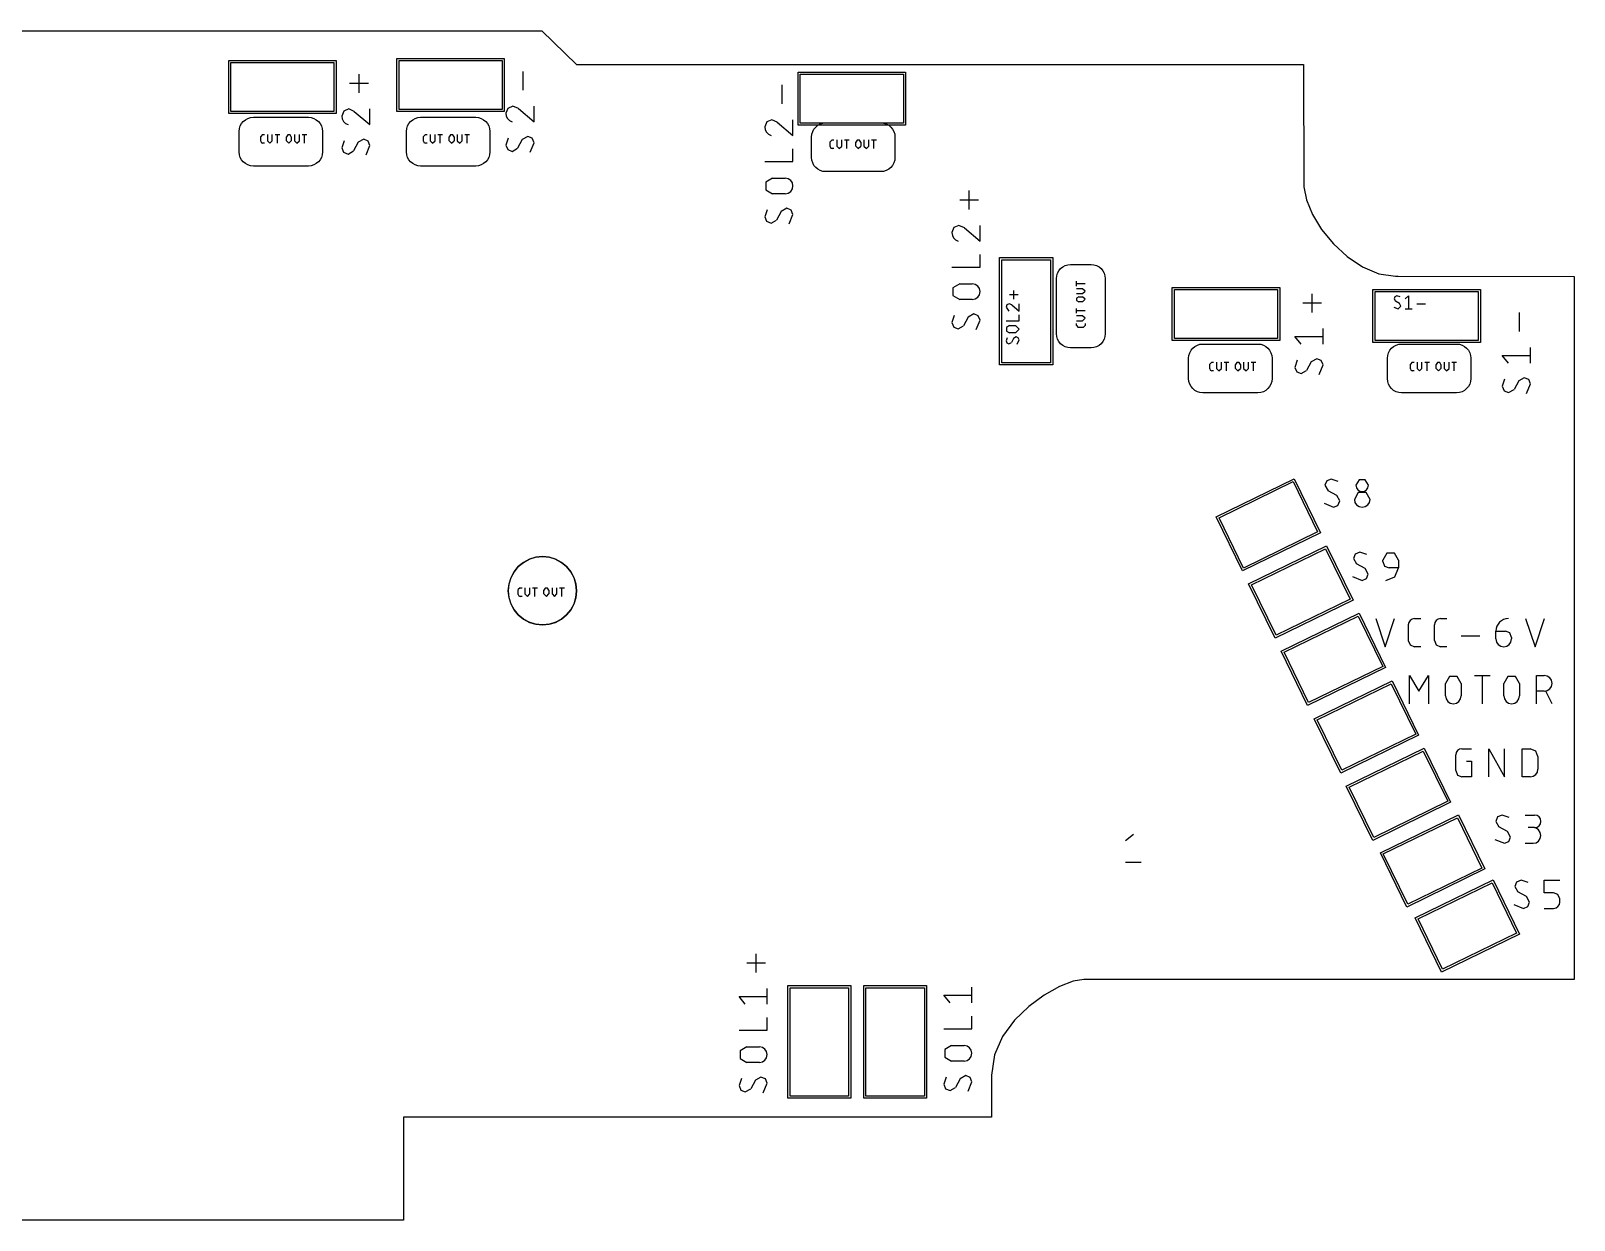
# Model space of a CAD drawing. Extents: x -93.5 to 2.3, y 71.4 to 99.3.
# Drawn here: x -33.79 to 2.35, y 71.44 to 99.3 of the extents above; entities that cross this region are included whole.
import ezdxf

# ---------------------------------------------------------------- set-up
doc = ezdxf.new("R2010")
doc.units = 0
doc.layers.add('CAPA_1', color=7, linetype='CONTINUOUS')

msp = doc.modelspace()

# ---------------------------------------------------------------- linework, layer by layer
at = {"layer": 'CAPA_1', "color": 30}
for points in [[(-62.257, 99.3002), (-21.8273, 99.3002)], [(-21.8273, 99.3002), (-21.0165, 98.5111)], [(-21.0165, 98.5111), (-3.9869, 98.5111)], [(-3.9869, 98.5111), (-3.9809, 95.6464)], [(-28.768, 97.2189), (-28.7115, 97.2496)], [(-28.7115, 97.2496), (-28.6493, 97.269)], [(-28.6493, 97.269), (-28.5825, 97.2758)], [(-28.5825, 97.2758), (-27.2931, 97.2758)], [(-27.2931, 97.2758), (-27.2263, 97.269)], [(-27.2263, 97.269), (-27.1641, 97.2496)], [(-27.1641, 97.2496), (-27.1076, 97.2189)], [(-24.8493, 97.2189), (-24.7929, 97.2496)], [(-24.7929, 97.2496), (-24.7306, 97.269)], [(-24.7306, 97.269), (-24.6639, 97.2758)], [(-24.6639, 97.2758), (-23.3744, 97.2758)], [(-23.3744, 97.2758), (-23.3076, 97.269)], [(-23.3076, 97.269), (-23.2454, 97.2496)], [(-23.2454, 97.2496), (-23.1889, 97.2189)], [(-28.9148, 96.9435), (-28.908, 97.0103)], [(-28.9148, 96.4649), (-28.9148, 96.9435)], [(-28.908, 97.0103), (-28.8886, 97.0725)], [(-28.8886, 97.0725), (-28.8579, 97.129)], [(-28.8579, 97.129), (-28.8172, 97.1782)], [(-28.8172, 97.1782), (-28.768, 97.2189)], [(-28.3643, 96.8721), (-28.4095, 96.8269)], [(-28.3643, 96.8721), (-28.3192, 96.8721)], [(-28.2507, 96.8721), (-28.2507, 96.7253)], [(-28.1379, 96.7253), (-28.1379, 96.8721)], [(-28.074, 96.8721), (-27.9611, 96.8721)], [(-28.0175, 96.6689), (-28.0175, 96.8721)], [(-27.6929, 96.8157), (-27.7211, 96.8645), (-27.7775, 96.8645), (-27.8057, 96.8157)], [(-27.6168, 96.8721), (-27.6168, 96.7253)], [(-27.5039, 96.7253), (-27.5039, 96.8721)], [(-27.44, 96.8721), (-27.3271, 96.8721)], [(-27.3835, 96.6689), (-27.3835, 96.8721)], [(-27.1076, 97.2189), (-27.0584, 97.1782)], [(-27.0584, 97.1782), (-27.0177, 97.129)], [(-27.0177, 97.129), (-26.987, 97.0725)], [(-26.987, 97.0725), (-26.9676, 97.0103)], [(-26.9676, 97.0103), (-26.9608, 96.9435)], [(-26.9608, 96.9435), (-26.9608, 96.4649)], [(-24.9961, 96.9435), (-24.9893, 97.0103)], [(-24.9961, 96.4649), (-24.9961, 96.9435)], [(-24.9893, 97.0103), (-24.9699, 97.0725)], [(-24.9699, 97.0725), (-24.9392, 97.129)], [(-24.9392, 97.129), (-24.8985, 97.1782)], [(-24.8985, 97.1782), (-24.8493, 97.2189)], [(-24.5543, 96.8721), (-24.5995, 96.8269)], [(-24.5543, 96.8721), (-24.5092, 96.8721)], [(-24.4407, 96.8721), (-24.4407, 96.7253)], [(-24.3279, 96.7253), (-24.3279, 96.8721)], [(-24.264, 96.8721), (-24.1511, 96.8721)], [(-24.2075, 96.6689), (-24.2075, 96.8721)], [(-23.8829, 96.8157), (-23.9111, 96.8645), (-23.9675, 96.8645), (-23.9957, 96.8157)], [(-23.8068, 96.8721), (-23.8068, 96.7253)], [(-23.6939, 96.7253), (-23.6939, 96.8721)], [(-23.63, 96.8721), (-23.5171, 96.8721)], [(-23.5735, 96.6689), (-23.5735, 96.8721)], [(-23.1889, 97.2189), (-23.1397, 97.1782)], [(-23.1397, 97.1782), (-23.099, 97.129)], [(-23.099, 97.129), (-23.0683, 97.0725)], [(-23.0683, 97.0725), (-23.0489, 97.0103)], [(-23.0489, 97.0103), (-23.0421, 96.9435)], [(-23.0421, 96.9435), (-23.0421, 96.4649)], [(-15.5097, 96.8126), (-15.5029, 96.8794)], [(-15.5029, 96.8794), (-15.4835, 96.9416)], [(-15.4835, 96.9416), (-15.4528, 96.9981)], [(-15.4528, 96.9981), (-15.4121, 97.0473)], [(-15.4121, 97.0473), (-15.3629, 97.088)], [(-15.3629, 97.088), (-15.3065, 97.1187)], [(-15.3065, 97.1187), (-15.2442, 97.1381)], [(-15.2442, 97.1381), (-15.1775, 97.1449)], [(-15.1775, 97.1449), (-13.888, 97.1449)], [(-13.888, 97.1449), (-13.8212, 97.1381)], [(-13.8212, 97.1381), (-13.759, 97.1187)], [(-13.759, 97.1187), (-13.7025, 97.088)], [(-13.7025, 97.088), (-13.6533, 97.0473)], [(-13.6533, 97.0473), (-13.6126, 96.9981)], [(-13.6126, 96.9981), (-13.5819, 96.9416)], [(-13.5819, 96.9416), (-13.5625, 96.8794)], [(-13.5625, 96.8794), (-13.5557, 96.8126)], [(-28.4095, 96.7141), (-28.4095, 96.8269)], [(-28.4095, 96.7141), (-28.3963, 96.6821), (-28.3643, 96.6689)], [(-28.3192, 96.6689), (-28.3643, 96.6689)], [(-28.2507, 96.7253), (-28.1943, 96.6689), (-28.1379, 96.7253)], [(-27.8057, 96.7253), (-27.8057, 96.8157)], [(-27.8057, 96.7253), (-27.7493, 96.6689), (-27.6929, 96.7253)], [(-27.6929, 96.8157), (-27.6929, 96.7253)], [(-27.6167, 96.7253), (-27.5603, 96.6689), (-27.5039, 96.7253)], [(-24.5995, 96.7141), (-24.5995, 96.8269)], [(-24.5995, 96.7141), (-24.5863, 96.6821), (-24.5543, 96.6689)], [(-24.5092, 96.6689), (-24.5543, 96.6689)], [(-24.4407, 96.7253), (-24.3843, 96.6689), (-24.3279, 96.7253)], [(-23.9957, 96.7253), (-23.9957, 96.8157)], [(-23.9957, 96.7253), (-23.9393, 96.6689), (-23.8829, 96.7253)], [(-23.8829, 96.8157), (-23.8829, 96.7253)], [(-23.8067, 96.7253), (-23.7503, 96.6689), (-23.6939, 96.7253)], [(-15.5097, 96.334), (-15.5097, 96.8126)], [(-15.0293, 96.7451), (-15.0745, 96.6999)], [(-15.0745, 96.5871), (-15.0745, 96.6999)], [(-15.0745, 96.5871), (-15.0613, 96.5551), (-15.0293, 96.5419)], [(-15.0293, 96.7451), (-14.9842, 96.7451)], [(-14.9842, 96.5419), (-15.0293, 96.5419)], [(-14.9157, 96.7451), (-14.9157, 96.5983)], [(-14.9157, 96.5983), (-14.8593, 96.5419), (-14.8029, 96.5983)], [(-14.8029, 96.5983), (-14.8029, 96.7451)], [(-14.739, 96.7451), (-14.6261, 96.7451)], [(-14.6825, 96.5419), (-14.6825, 96.7451)], [(-14.3579, 96.6887), (-14.3861, 96.7375), (-14.4425, 96.7375), (-14.4707, 96.6887)], [(-14.4707, 96.5983), (-14.4707, 96.6887)], [(-14.4707, 96.5983), (-14.4143, 96.5419), (-14.3579, 96.5983)], [(-14.3579, 96.6887), (-14.3579, 96.5983)], [(-14.2818, 96.7451), (-14.2818, 96.5983)], [(-14.2817, 96.5983), (-14.2253, 96.5419), (-14.1689, 96.5983)], [(-14.1689, 96.5983), (-14.1689, 96.7451)], [(-14.105, 96.7451), (-13.9921, 96.7451)], [(-14.0485, 96.5419), (-14.0485, 96.7451)], [(-13.5557, 96.8126), (-13.5557, 96.334)], [(-28.908, 96.3981), (-28.9148, 96.4649)], [(-28.8886, 96.3358), (-28.908, 96.3981)], [(-28.8579, 96.2794), (-28.8886, 96.3358)], [(-28.8172, 96.2301), (-28.8579, 96.2794)], [(-28.768, 96.1894), (-28.8172, 96.2301)], [(-28.7115, 96.1587), (-28.768, 96.1894)], [(-28.6493, 96.1393), (-28.7115, 96.1587)], [(-28.5825, 96.1325), (-28.6493, 96.1393)], [(-27.2263, 96.1393), (-27.2931, 96.1325)], [(-27.1641, 96.1587), (-27.2263, 96.1393)], [(-27.1076, 96.1894), (-27.1641, 96.1587)], [(-27.0584, 96.2301), (-27.1076, 96.1894)], [(-27.0177, 96.2794), (-27.0584, 96.2301)], [(-26.987, 96.3358), (-27.0177, 96.2794)], [(-26.9676, 96.3981), (-26.987, 96.3358)], [(-26.9608, 96.4649), (-26.9676, 96.3981)], [(-24.9893, 96.3981), (-24.9961, 96.4649)], [(-24.9699, 96.3358), (-24.9893, 96.3981)], [(-24.9392, 96.2794), (-24.9699, 96.3358)], [(-24.8985, 96.2301), (-24.9392, 96.2794)], [(-24.8493, 96.1894), (-24.8985, 96.2301)], [(-24.7929, 96.1587), (-24.8493, 96.1894)], [(-24.7306, 96.1393), (-24.7929, 96.1587)], [(-24.6639, 96.1325), (-24.7306, 96.1393)], [(-23.3076, 96.1393), (-23.3744, 96.1325)], [(-23.2454, 96.1587), (-23.3076, 96.1393)], [(-23.1889, 96.1894), (-23.2454, 96.1587)], [(-23.1397, 96.2301), (-23.1889, 96.1894)], [(-23.099, 96.2794), (-23.1397, 96.2301)], [(-23.0683, 96.3358), (-23.099, 96.2794)], [(-23.0489, 96.3981), (-23.0683, 96.3358)], [(-23.0421, 96.4649), (-23.0489, 96.3981)], [(-15.5029, 96.2672), (-15.5097, 96.334)], [(-15.4835, 96.205), (-15.5029, 96.2672)], [(-15.4528, 96.1485), (-15.4835, 96.205)], [(-15.4121, 96.0993), (-15.4528, 96.1485)], [(-13.6126, 96.1485), (-13.6533, 96.0993)], [(-13.5819, 96.205), (-13.6126, 96.1485)], [(-13.5625, 96.2672), (-13.5819, 96.205)], [(-13.5557, 96.334), (-13.5625, 96.2672)], [(-27.2931, 96.1325), (-28.5825, 96.1325)], [(-23.3744, 96.1325), (-24.6639, 96.1325)], [(-15.3629, 96.0586), (-15.4121, 96.0993)], [(-15.3065, 96.0279), (-15.3629, 96.0586)], [(-15.2442, 96.0085), (-15.3065, 96.0279)], [(-15.1775, 96.0017), (-15.2442, 96.0085)], [(-13.888, 96.0017), (-15.1775, 96.0017)], [(-13.8212, 96.0085), (-13.888, 96.0017)], [(-13.759, 96.0279), (-13.8212, 96.0085)], [(-13.7025, 96.0586), (-13.759, 96.0279)], [(-13.6533, 96.0993), (-13.7025, 96.0586)], [(-3.9809, 95.6464), (-3.9221, 95.3382)], [(-3.9221, 95.3382), (-3.7788, 94.9982)], [(-3.7788, 94.9982), (-3.5634, 94.649)], [(-3.5634, 94.649), (-3.2883, 94.3129)], [(-3.2883, 94.3129), (-2.9658, 94.0124)], [(-2.9658, 94.0124), (-2.6083, 93.7702)], [(-9.7674, 93.5623), (-9.748, 93.6245)], [(-9.748, 93.6245), (-9.7173, 93.681)], [(-9.7173, 93.681), (-9.6766, 93.7302)], [(-9.6766, 93.7302), (-9.6274, 93.7709)], [(-9.6274, 93.7709), (-9.5709, 93.8016)], [(-9.5709, 93.8016), (-9.5087, 93.821)], [(-9.5087, 93.821), (-9.4419, 93.8278)], [(-9.4419, 93.8278), (-8.9634, 93.8278)], [(-8.9634, 93.8278), (-8.8966, 93.821)], [(-8.8966, 93.821), (-8.8343, 93.8016)], [(-8.8343, 93.8016), (-8.7779, 93.7709)], [(-8.7779, 93.7709), (-8.7286, 93.7302)], [(-8.7286, 93.7302), (-8.6879, 93.681)], [(-8.6879, 93.681), (-8.6572, 93.6245)], [(-8.6572, 93.6245), (-8.6378, 93.5623)], [(-2.6083, 93.7702), (-2.2282, 93.6085)], [(-2.2282, 93.6085), (-1.8379, 93.55)], [(-9.7742, 93.4955), (-9.7674, 93.5623)], [(-9.7742, 92.206), (-9.7742, 93.4955)], [(-9.3087, 93.3204), (-9.3087, 93.4333)], [(-9.1055, 93.3769), (-9.3087, 93.3769)], [(-9.1619, 93.2565), (-9.3087, 93.2565)], [(-9.1619, 93.1437), (-9.1055, 93.2001), (-9.1619, 93.2565)], [(-8.6378, 93.5623), (-8.631, 93.4955)], [(-8.631, 93.4955), (-8.631, 92.206)], [(-1.8379, 93.55), (-1.768, 93.5514)], [(-1.768, 93.5514), (2.3492, 93.5486)], [(2.3492, 93.5486), (2.3492, 77.077)], [(-9.3087, 93.1436), (-9.1619, 93.1436)], [(-9.2523, 93.0675), (-9.3011, 93.0393), (-9.3011, 92.9829), (-9.2523, 92.9547)], [(-9.2523, 93.0675), (-9.1619, 93.0675)], [(-9.1619, 92.9547), (-9.2523, 92.9547)], [(-9.1619, 92.9547), (-9.1055, 93.0111), (-9.1619, 93.0675)], [(-9.3087, 92.6864), (-9.3087, 92.7993)], [(-9.1055, 92.7429), (-9.3087, 92.7429)], [(-9.1619, 92.6225), (-9.3087, 92.6225)], [(-9.1619, 92.5097), (-9.1055, 92.5661), (-9.1619, 92.6225)], [(-9.7674, 92.1393), (-9.7742, 92.206)], [(-9.3087, 92.5097), (-9.1619, 92.5097)], [(-9.3087, 92.3961), (-9.3087, 92.4412)], [(-9.3087, 92.3961), (-9.2635, 92.3509)], [(-9.1507, 92.3509), (-9.2635, 92.3509)], [(-9.1507, 92.3509), (-9.1055, 92.3961)], [(-9.1055, 92.4412), (-9.1055, 92.3961)], [(-8.631, 92.206), (-8.6378, 92.1393)], [(-9.748, 92.077), (-9.7674, 92.1393)], [(-9.7173, 92.0206), (-9.748, 92.077)], [(-9.6766, 91.9714), (-9.7173, 92.0206)], [(-9.6274, 91.9307), (-9.6766, 91.9714)], [(-9.5709, 91.9), (-9.6274, 91.9307)], [(-9.5087, 91.8806), (-9.5709, 91.9)], [(-9.4419, 91.8738), (-9.5087, 91.8806)], [(-8.9634, 91.8738), (-9.4419, 91.8738)], [(-8.8966, 91.8806), (-8.9634, 91.8738)], [(-8.8343, 91.9), (-8.8966, 91.8806)], [(-8.7779, 91.9307), (-8.8343, 91.9)], [(-8.7286, 91.9714), (-8.7779, 91.9307)], [(-8.6879, 92.0206), (-8.7286, 91.9714)], [(-8.6572, 92.077), (-8.6879, 92.0206)], [(-8.6378, 92.1393), (-8.6572, 92.077)], [(-6.6521, 91.7605), (-6.6214, 91.8169)], [(-6.6214, 91.8169), (-6.5807, 91.8662)], [(-6.5807, 91.8662), (-6.5315, 91.9068)], [(-6.5315, 91.9068), (-6.475, 91.9376)], [(-6.475, 91.9376), (-6.4128, 91.957)], [(-6.4128, 91.957), (-6.346, 91.9638)], [(-6.346, 91.9638), (-5.0566, 91.9638)], [(-5.0566, 91.9638), (-4.9898, 91.957)], [(-4.9898, 91.957), (-4.9276, 91.9376)], [(-4.9276, 91.9376), (-4.8711, 91.9068)], [(-4.8711, 91.9068), (-4.8219, 91.8662)], [(-4.8219, 91.8662), (-4.7812, 91.8169)], [(-4.7812, 91.8169), (-4.7505, 91.7605)], [(-1.9979, 91.7605), (-1.9672, 91.8169)], [(-1.9672, 91.8169), (-1.9265, 91.8662)], [(-1.9265, 91.8662), (-1.8773, 91.9068)], [(-1.8773, 91.9068), (-1.8208, 91.9376)], [(-1.8208, 91.9376), (-1.7586, 91.957)], [(-1.7586, 91.957), (-1.6918, 91.9638)], [(-1.6918, 91.9638), (-0.4023, 91.9638)], [(-0.4023, 91.9638), (-0.3356, 91.957)], [(-0.3356, 91.957), (-0.2733, 91.9376)], [(-0.2733, 91.9376), (-0.2169, 91.9068)], [(-0.2169, 91.9068), (-0.1677, 91.8662)], [(-0.1677, 91.8662), (-0.127, 91.8169)], [(-0.127, 91.8169), (-0.0963, 91.7605)], [(-6.6783, 91.6315), (-6.6715, 91.6982)], [(-6.6783, 91.1529), (-6.6783, 91.6315)], [(-6.6715, 91.6982), (-6.6521, 91.7605)], [(-6.1393, 91.5381), (-6.1845, 91.4929)], [(-6.1845, 91.3801), (-6.1845, 91.4929)], [(-6.1393, 91.5381), (-6.0942, 91.5381)], [(-6.0257, 91.5381), (-6.0257, 91.3913)], [(-5.9129, 91.3913), (-5.9129, 91.5381)], [(-5.849, 91.5381), (-5.7361, 91.5381)], [(-5.7925, 91.3349), (-5.7925, 91.5381)], [(-5.4679, 91.4817), (-5.4961, 91.5305), (-5.5525, 91.5305), (-5.5807, 91.4817)], [(-5.5807, 91.3913), (-5.5807, 91.4817)], [(-5.4679, 91.4817), (-5.4679, 91.3913)], [(-5.3918, 91.5381), (-5.3918, 91.3913)], [(-5.2789, 91.3913), (-5.2789, 91.5381)], [(-5.215, 91.5381), (-5.1021, 91.5381)], [(-5.1585, 91.3349), (-5.1585, 91.5381)], [(-4.7505, 91.7605), (-4.7311, 91.6982)], [(-4.7311, 91.6982), (-4.7243, 91.6315)], [(-4.7243, 91.6315), (-4.7243, 91.1529)], [(-2.0241, 91.6315), (-2.0173, 91.6982)], [(-2.0241, 91.1529), (-2.0241, 91.6315)], [(-2.0173, 91.6982), (-1.9979, 91.7605)], [(-1.4403, 91.5381), (-1.4855, 91.4929)], [(-1.4855, 91.3801), (-1.4855, 91.4929)], [(-1.4403, 91.5381), (-1.3952, 91.5381)], [(-1.3267, 91.5381), (-1.3267, 91.3913)], [(-1.2139, 91.3913), (-1.2139, 91.5381)], [(-1.15, 91.5381), (-1.0371, 91.5381)], [(-1.0935, 91.3349), (-1.0935, 91.5381)], [(-0.7689, 91.4817), (-0.7971, 91.5305), (-0.8535, 91.5305), (-0.8817, 91.4817)], [(-0.8817, 91.3913), (-0.8817, 91.4817)], [(-0.7689, 91.4817), (-0.7689, 91.3913)], [(-0.6928, 91.5381), (-0.6928, 91.3913)], [(-0.5799, 91.3913), (-0.5799, 91.5381)], [(-0.516, 91.5381), (-0.4031, 91.5381)], [(-0.4595, 91.3349), (-0.4595, 91.5381)], [(-0.0963, 91.7605), (-0.0769, 91.6982)], [(-0.0769, 91.6982), (-0.0701, 91.6315)], [(-0.0701, 91.6315), (-0.0701, 91.1529)], [(-6.6715, 91.0861), (-6.6783, 91.1529)], [(-6.6521, 91.0238), (-6.6715, 91.0861)], [(-6.1845, 91.3801), (-6.1713, 91.3481), (-6.1393, 91.3349)], [(-6.0942, 91.3349), (-6.1393, 91.3349)], [(-6.0257, 91.3913), (-5.9693, 91.3349), (-5.9129, 91.3913)], [(-5.5807, 91.3913), (-5.5243, 91.3349), (-5.4679, 91.3913)], [(-5.3917, 91.3913), (-5.3353, 91.3349), (-5.2789, 91.3913)], [(-4.7311, 91.0861), (-4.7505, 91.0238)], [(-4.7243, 91.1529), (-4.7311, 91.0861)], [(-2.0173, 91.0861), (-2.0241, 91.1529)], [(-1.9979, 91.0238), (-2.0173, 91.0861)], [(-1.4855, 91.3801), (-1.4723, 91.3481), (-1.4403, 91.3349)], [(-1.3952, 91.3349), (-1.4403, 91.3349)], [(-1.3267, 91.3913), (-1.2703, 91.3349), (-1.2139, 91.3913)], [(-0.8817, 91.3913), (-0.8253, 91.3349), (-0.7689, 91.3913)], [(-0.6927, 91.3913), (-0.6363, 91.3349), (-0.5799, 91.3913)], [(-0.0769, 91.0861), (-0.0963, 91.0238)], [(-0.0701, 91.1529), (-0.0769, 91.0861)], [(-6.6214, 90.9674), (-6.6521, 91.0238)], [(-6.5807, 90.9181), (-6.6214, 90.9674)], [(-6.5315, 90.8774), (-6.5807, 90.9181)], [(-6.475, 90.8467), (-6.5315, 90.8774)], [(-6.4128, 90.8273), (-6.475, 90.8467)], [(-6.346, 90.8205), (-6.4128, 90.8273)], [(-5.0566, 90.8205), (-6.346, 90.8205)], [(-4.9898, 90.8273), (-5.0566, 90.8205)], [(-4.9276, 90.8467), (-4.9898, 90.8273)], [(-4.8711, 90.8774), (-4.9276, 90.8467)], [(-4.8219, 90.9181), (-4.8711, 90.8774)], [(-4.7812, 90.9674), (-4.8219, 90.9181)], [(-4.7505, 91.0238), (-4.7812, 90.9674)], [(-1.9672, 90.9674), (-1.9979, 91.0238)], [(-1.9265, 90.9181), (-1.9672, 90.9674)], [(-1.8773, 90.8774), (-1.9265, 90.9181)], [(-1.8208, 90.8467), (-1.8773, 90.8774)], [(-1.7586, 90.8273), (-1.8208, 90.8467)], [(-1.6918, 90.8205), (-1.7586, 90.8273)], [(-0.4023, 90.8205), (-1.6918, 90.8205)], [(-0.3356, 90.8273), (-0.4023, 90.8205)], [(-0.2733, 90.8467), (-0.3356, 90.8273)], [(-0.2169, 90.8774), (-0.2733, 90.8467)], [(-0.1677, 90.9181), (-0.2169, 90.8774)], [(-0.127, 90.9674), (-0.1677, 90.9181)], [(-0.0963, 91.0238), (-0.127, 90.9674)], [(-22.3768, 86.7484), (-22.4763, 86.6272)], [(-22.4745, 86.63), (-22.3768, 86.7484)], [(-22.2556, 86.8479), (-22.3768, 86.7484)], [(-22.3768, 86.7484), (-22.2584, 86.8461)], [(-22.2584, 86.8461), (-22.1225, 86.9198)], [(-22.1172, 86.9218), (-22.2556, 86.8479)], [(-22.1225, 86.9198), (-21.9723, 86.9664)], [(-21.9672, 86.9673), (-22.1172, 86.9218)], [(-21.9723, 86.9664), (-21.8111, 86.9827)], [(-21.8111, 86.9827), (-21.9672, 86.9673)], [(-21.8111, 86.9827), (-21.6499, 86.9664)], [(-21.655, 86.9673), (-21.8111, 86.9827)], [(-21.5049, 86.9218), (-21.655, 86.9673)], [(-21.6499, 86.9664), (-21.4997, 86.9198)], [(-21.3666, 86.8479), (-21.5049, 86.9218)], [(-21.4997, 86.9198), (-21.3638, 86.8461)], [(-21.2454, 86.7484), (-21.3666, 86.8479)], [(-21.3638, 86.8461), (-21.2454, 86.7484)], [(-21.2454, 86.7484), (-21.1477, 86.63)], [(-21.1459, 86.6272), (-21.2454, 86.7484)], [(-22.5502, 86.4889), (-22.5957, 86.3388)], [(-22.5948, 86.3439), (-22.5482, 86.4941)], [(-22.4763, 86.6272), (-22.5502, 86.4889)], [(-22.5482, 86.4941), (-22.4745, 86.63)], [(-21.1477, 86.63), (-21.074, 86.4941)], [(-21.072, 86.4889), (-21.1459, 86.6272)], [(-21.074, 86.4941), (-21.0274, 86.3439)], [(-21.0265, 86.3388), (-21.072, 86.4889)], [(-22.6111, 86.1827), (-22.5948, 86.3439)], [(-22.5957, 86.3388), (-22.6111, 86.1827)], [(-22.5948, 86.0215), (-22.6111, 86.1827)], [(-22.6111, 86.1827), (-22.5957, 86.0266)], [(-22.5957, 86.0266), (-22.5502, 85.8766)], [(-22.5482, 85.8713), (-22.5948, 86.0215)], [(-22.3347, 86.2549), (-22.3799, 86.2097)], [(-22.3799, 86.0969), (-22.3799, 86.2097)], [(-22.3799, 86.0969), (-22.3667, 86.0649), (-22.3347, 86.0517)], [(-22.3347, 86.2549), (-22.2896, 86.2549)], [(-22.2896, 86.0517), (-22.3347, 86.0517)], [(-22.2211, 86.2549), (-22.2211, 86.1081)], [(-22.2211, 86.1081), (-22.1647, 86.0517), (-22.1083, 86.1081)], [(-22.1083, 86.1081), (-22.1083, 86.2549)], [(-22.0444, 86.2549), (-21.9315, 86.2549)], [(-21.9879, 86.0517), (-21.9879, 86.2549)], [(-21.6633, 86.1985), (-21.6915, 86.2473), (-21.7479, 86.2473), (-21.7761, 86.1985)], [(-21.7761, 86.1081), (-21.7761, 86.1985)], [(-21.7761, 86.1081), (-21.7197, 86.0517), (-21.6633, 86.1081)], [(-21.6633, 86.1985), (-21.6633, 86.1081)], [(-21.5872, 86.2549), (-21.5872, 86.1081)], [(-21.5871, 86.1081), (-21.5307, 86.0517), (-21.4743, 86.1081)], [(-21.4743, 86.1081), (-21.4743, 86.2549)], [(-21.4104, 86.2549), (-21.2975, 86.2549)], [(-21.3539, 86.0517), (-21.3539, 86.2549)], [(-21.0274, 86.0215), (-21.074, 85.8713)], [(-21.072, 85.8766), (-21.0265, 86.0266)], [(-21.0274, 86.3439), (-21.0111, 86.1827)], [(-21.0111, 86.1827), (-21.0274, 86.0215)], [(-21.0111, 86.1827), (-21.0265, 86.3388)], [(-21.0265, 86.0266), (-21.0111, 86.1827)], [(-22.5502, 85.8766), (-22.4763, 85.7382)], [(-22.4745, 85.7354), (-22.5482, 85.8713)], [(-22.4763, 85.7382), (-22.3768, 85.617)], [(-22.3768, 85.617), (-22.4745, 85.7354)], [(-21.2454, 85.617), (-21.1459, 85.7382)], [(-21.1477, 85.7354), (-21.2454, 85.617)], [(-21.074, 85.8713), (-21.1477, 85.7354)], [(-21.1459, 85.7382), (-21.072, 85.8766)], [(-22.2584, 85.5193), (-22.3768, 85.617)], [(-22.3768, 85.617), (-22.2556, 85.5175)], [(-22.1225, 85.4456), (-22.2584, 85.5193)], [(-22.2556, 85.5175), (-22.1172, 85.4436)], [(-21.9723, 85.399), (-22.1225, 85.4456)], [(-22.1172, 85.4436), (-21.9672, 85.3981)], [(-21.8111, 85.3827), (-21.9723, 85.399)], [(-21.9672, 85.3981), (-21.8111, 85.3827)], [(-21.6499, 85.399), (-21.8111, 85.3827)], [(-21.8111, 85.3827), (-21.655, 85.3981)], [(-21.655, 85.3981), (-21.5049, 85.4436)], [(-21.4997, 85.4456), (-21.6499, 85.399)], [(-21.5049, 85.4436), (-21.3666, 85.5175)], [(-21.3638, 85.5193), (-21.4997, 85.4456)], [(-21.3666, 85.5175), (-21.2454, 85.617)], [(-21.2454, 85.617), (-21.3638, 85.5193)], [(-9.3815, 77.0343), (-9.7014, 76.9108)], [(-9.13, 77.077), (-9.3815, 77.0343)], [(2.3492, 77.077), (-9.13, 77.077)], [(-10.0583, 76.7128), (-10.4207, 76.447)], [(-9.7014, 76.9108), (-10.0583, 76.7128)], [(-10.4207, 76.447), (-10.7573, 76.1199)], [(-10.7573, 76.1199), (-11.0366, 75.7381)], [(-11.0366, 75.7381), (-11.2272, 75.3081)], [(-11.2272, 75.3081), (-11.2978, 74.8365)], [(-11.2978, 74.8365), (-11.2978, 73.8476)], [(-11.2978, 73.8476), (-25.0666, 73.8476)], [(-25.0666, 73.8476), (-25.0666, 71.4387)], [(-25.0666, 71.4387), (-89.3679, 71.4387)]]:
    msp.add_lwpolyline(points, dxfattribs=at)
at = {"layer": 'CAPA_1'}
for points in [[(-29.1588, 97.3636), (-29.1588, 98.6082), (-26.6442, 98.6082), (-26.6442, 97.3636), (-29.1588, 97.3636)], [(-29.108, 97.4144), (-29.108, 98.5574), (-26.695, 98.5574), (-26.695, 97.4144), (-29.108, 97.4144)], [(-25.2218, 97.4106), (-25.2218, 98.6552), (-22.7072, 98.6552), (-22.7072, 97.4106), (-25.2218, 97.4106)], [(-25.171, 97.4614), (-25.171, 98.6044), (-22.758, 98.6044), (-22.758, 97.4614), (-25.171, 97.4614)], [(-15.8238, 97.0906), (-15.8238, 98.3352), (-13.3092, 98.3352), (-13.3092, 97.0906), (-15.8238, 97.0906)], [(-15.773, 97.1414), (-15.773, 98.2844), (-13.36, 98.2844), (-13.36, 97.1414), (-15.773, 97.1414)], [(-9.8612, 91.4746), (-11.1058, 91.4746), (-11.1058, 93.9892), (-9.8612, 93.9892), (-9.8612, 91.4746)], [(-9.912, 91.5254), (-11.055, 91.5254), (-11.055, 93.9384), (-9.912, 93.9384), (-9.912, 91.5254)], [(-7.0608, 92.0436), (-7.0608, 93.2882), (-4.5462, 93.2882), (-4.5462, 92.0436), (-7.0608, 92.0436)], [(-7.01, 92.0944), (-7.01, 93.2374), (-4.597, 93.2374), (-4.597, 92.0944), (-7.01, 92.0944)], [(-2.3618, 91.9966), (-2.3618, 93.2412), (0.1528, 93.2412), (0.1528, 91.9966), (-2.3618, 91.9966)], [(-2.311, 92.0474), (-2.311, 93.1904), (0.102, 93.1904), (0.102, 92.0474), (-2.311, 92.0474)], [(-6.0353, 87.9172), (-4.2093, 88.8078), (-3.5905, 87.539), (-5.4165, 86.6484), (-6.0353, 87.9172)], [(-5.9674, 87.8938), (-4.2327, 88.7398), (-3.6584, 87.5624), (-5.3931, 86.7164), (-5.9674, 87.8938)], [(-5.2733, 86.3424), (-3.4473, 87.233), (-2.8285, 85.9642), (-4.6545, 85.0736), (-5.2733, 86.3424)], [(-5.2054, 86.319), (-3.4707, 87.165), (-2.8964, 85.9876), (-4.6311, 85.1416), (-5.2054, 86.319)], [(-4.5113, 84.7676), (-2.6853, 85.6582), (-2.0665, 84.3894), (-3.8925, 83.4988), (-4.5113, 84.7676)], [(-4.4434, 84.7442), (-2.7087, 85.5902), (-2.1344, 84.4128), (-3.8691, 83.5668), (-4.4434, 84.7442)], [(-3.7366, 83.1801), (-1.9106, 84.0707), (-1.2918, 82.8019), (-3.1178, 81.9113), (-3.7366, 83.1801)], [(-3.6687, 83.1567), (-1.934, 84.0027), (-1.3597, 82.8253), (-3.0944, 81.9793), (-3.6687, 83.1567)], [(-2.9873, 81.6053), (-1.1613, 82.4959), (-0.5425, 81.2271), (-2.3685, 80.3365), (-2.9873, 81.6053)], [(-2.9194, 81.5819), (-1.1847, 82.4279), (-0.6104, 81.2505), (-2.3451, 80.4045), (-2.9194, 81.5819)], [(-2.1872, 80.0432), (-0.3612, 80.9338), (0.2576, 79.665), (-1.5684, 78.7744), (-2.1872, 80.0432)], [(-2.1193, 80.0198), (-0.3846, 80.8658), (0.1897, 79.6884), (-1.545, 78.8424), (-2.1193, 80.0198)], [(-1.3744, 78.5192), (0.4516, 79.4098), (1.0704, 78.141), (-0.7556, 77.2504), (-1.3744, 78.5192)], [(-1.3065, 78.4958), (0.4282, 79.3418), (1.0025, 78.1644), (-0.7322, 77.3184), (-1.3065, 78.4958)], [(-16.0651, 74.2941), (-16.0651, 76.9357), (-14.5919, 76.9357), (-14.5919, 74.2941), (-16.0651, 74.2941)], [(-16.0143, 74.3449), (-16.0143, 76.8849), (-14.6427, 76.8849), (-14.6427, 74.3449), (-16.0143, 74.3449)], [(-14.2871, 74.2941), (-14.2871, 76.9357), (-12.8139, 76.9357), (-12.8139, 74.2941), (-14.2871, 74.2941)], [(-14.2363, 74.3449), (-14.2363, 76.8849), (-12.8647, 76.8849), (-12.8647, 74.3449), (-14.2363, 74.3449)]]:
    msp.add_lwpolyline(points, close=True, dxfattribs=at)
at = {"layer": 'CAPA_1', "color": 253}
for points in [[(-22.2655, 97.9101), (-22.2655, 98.3503)], [(-25.8871, 98.0667), (-26.3274, 98.0667)], [(-26.1073, 97.8466), (-26.1073, 98.2868)], [(-16.2013, 97.5928), (-16.2013, 98.0331)], [(-26.3457, 97.4699), (-26.4624, 97.4215), (-26.5108, 97.3048)], [(-26.5108, 97.3048), (-26.5002, 97.2385), (-26.4702, 97.1801), (-26.4239, 97.1336), (-26.364, 97.103)], [(-26.2173, 97.4148), (-26.3457, 97.4698)], [(-26.2173, 97.4148), (-25.8504, 97.103)], [(-25.8504, 97.103), (-25.8504, 97.4699)], [(-22.504, 97.5334), (-22.6207, 97.485), (-22.6691, 97.3683)], [(-22.6691, 97.3683), (-22.6585, 97.302), (-22.6285, 97.2436), (-22.5822, 97.1971), (-22.5223, 97.1665)], [(-22.3756, 97.4783), (-22.504, 97.5333)], [(-22.3756, 97.4783), (-22.0087, 97.1665)], [(-22.0087, 97.1665), (-22.0087, 97.5334)], [(-16.4398, 97.2161), (-16.5565, 97.1677), (-16.6049, 97.051)], [(-16.6048, 97.051), (-16.5942, 96.9847), (-16.5642, 96.9263), (-16.5179, 96.8798), (-16.458, 96.8492)], [(-16.3114, 97.1611), (-16.4398, 97.2161)], [(-16.3113, 97.1611), (-15.9445, 96.8492)], [(-15.9445, 96.8492), (-15.9445, 97.2161)], [(-26.4559, 96.7261), (-26.5109, 96.561)], [(-26.5109, 96.561), (-26.4679, 96.4572), (-26.3641, 96.4142)], [(-26.1256, 96.6894), (-26.2357, 96.4876)], [(-25.9972, 96.7628), (-26.1257, 96.6894)], [(-25.8504, 96.616), (-25.8934, 96.7198), (-25.9972, 96.7628)], [(-25.9422, 96.3959), (-25.8505, 96.616)], [(-22.6141, 96.7896), (-22.6691, 96.6245)], [(-22.6691, 96.6245), (-22.6261, 96.5207), (-22.5223, 96.4777)], [(-22.5223, 96.4776), (-22.3938, 96.551)], [(-22.2839, 96.7529), (-22.3939, 96.5511)], [(-22.1555, 96.8263), (-22.284, 96.7529)], [(-22.0087, 96.6795), (-22.0517, 96.7833), (-22.1555, 96.8263)], [(-22.1004, 96.4594), (-22.0087, 96.6795)], [(-15.9445, 96.2421), (-15.9445, 96.5356)], [(-26.3641, 96.4141), (-26.2356, 96.4875)], [(-16.6048, 96.2421), (-15.9445, 96.2421)], [(-16.4214, 95.8506), (-16.5802, 95.7589), (-16.5802, 95.5755), (-16.4214, 95.4838)], [(-16.4214, 95.8506), (-16.1279, 95.8506)], [(-16.1279, 95.4838), (-16.0565, 95.4982), (-15.9982, 95.5375), (-15.9589, 95.5958), (-15.9445, 95.6672), (-15.9589, 95.7386), (-15.9982, 95.7969), (-16.0565, 95.8362), (-16.1279, 95.8506)], [(-16.1279, 95.4837), (-16.4214, 95.4837)], [(-11.8198, 95.1163), (-11.8198, 95.5566)], [(-16.5499, 95.1068), (-16.6049, 94.9417)], [(-16.2196, 95.0701), (-16.3297, 94.8683)], [(-16.0912, 95.1435), (-16.2197, 95.0701)], [(-15.9444, 94.9967), (-15.9874, 95.1005), (-16.0912, 95.1435)], [(-11.5996, 95.3365), (-12.0399, 95.3365)], [(-16.6049, 94.9417), (-16.5619, 94.8379), (-16.4581, 94.7949)], [(-16.4581, 94.7949), (-16.3296, 94.8683)], [(-16.0362, 94.7766), (-15.9445, 94.9967)], [(-12.0582, 94.7396), (-12.1749, 94.6912), (-12.2233, 94.5745)], [(-11.9298, 94.6846), (-12.0582, 94.7396)], [(-11.5629, 94.3727), (-11.5629, 94.7396)], [(-12.2233, 94.5745), (-12.2127, 94.5082), (-12.1827, 94.4498), (-12.1364, 94.4033), (-12.0765, 94.3727)], [(-11.9298, 94.6846), (-11.5629, 94.3727)], [(-11.5629, 93.7656), (-11.5629, 94.0591)], [(-12.2233, 93.7656), (-11.5629, 93.7656)], [(-12.0399, 93.3741), (-12.1987, 93.2824), (-12.1987, 93.099), (-12.0399, 93.0073)], [(-12.0399, 93.3741), (-11.7464, 93.3741)], [(-11.7464, 93.0073), (-11.675, 93.0217), (-11.6167, 93.061), (-11.5774, 93.1193), (-11.563, 93.1907), (-11.5774, 93.2621), (-11.6167, 93.3204), (-11.675, 93.3597), (-11.7464, 93.3741)], [(-11.7464, 93.0072), (-12.0399, 93.0072)], [(-10.8791, 92.9065), (-10.933, 92.8842), (-10.9553, 92.8303)], [(-10.8198, 92.8811), (-10.8791, 92.9065)], [(-10.6674, 93.1144), (-10.8706, 93.1144)], [(-10.769, 93.0128), (-10.769, 93.216)], [(-10.6505, 92.7371), (-10.6505, 92.9065)], [(-3.5669, 92.9232), (-4.0072, 92.9232)], [(-3.787, 92.7031), (-3.787, 93.1433)], [(-1.8003, 93.0907), (-1.8482, 93.0709), (-1.868, 93.023)], [(-1.868, 93.023), (-1.8341, 92.9637)], [(-1.741, 92.9129), (-1.8342, 92.9637)], [(-1.7241, 93.0653), (-1.8003, 93.0907)], [(-1.7072, 92.8536), (-1.7411, 92.9129)], [(-1.6113, 93.023), (-1.5267, 93.0907)], [(-1.5267, 93.0907), (-1.5267, 92.7859)], [(-1.3357, 92.9044), (-1.1325, 92.9044)], [(-12.1684, 92.6303), (-12.2234, 92.4652)], [(-11.8381, 92.5936), (-11.9482, 92.3918)], [(-11.7097, 92.667), (-11.8382, 92.5936)], [(-11.5629, 92.5202), (-11.6059, 92.624), (-11.7097, 92.667)], [(-10.9553, 92.8303), (-10.8876, 92.7372)], [(-10.8198, 92.8811), (-10.6505, 92.7371)], [(-10.6505, 92.5088), (-10.6505, 92.6443)], [(-1.8765, 92.8282), (-1.7749, 92.7859)], [(-1.7749, 92.7859), (-1.7072, 92.8536)], [(-1.6113, 92.7859), (-1.442, 92.7859)], [(1.0707, 92.2586), (1.0707, 92.6988)], [(-12.2234, 92.4652), (-12.1804, 92.3614), (-12.0766, 92.3184)], [(-12.0766, 92.3184), (-11.9481, 92.3918)], [(-11.6547, 92.3001), (-11.563, 92.5202)], [(-10.9553, 92.5088), (-10.6505, 92.5088)], [(-10.8706, 92.3944), (-10.944, 92.352), (-10.944, 92.2674), (-10.8706, 92.225)], [(-10.8706, 92.3944), (-10.7352, 92.3944)], [(-10.7352, 92.2251), (-10.8706, 92.2251)], [(-10.7352, 92.225), (-10.6505, 92.3097), (-10.7352, 92.3944)], [(-3.5302, 91.9595), (-3.5302, 92.3264)], [(-10.9299, 92.1123), (-10.9553, 92.0361)], [(-10.9553, 92.0361), (-10.9355, 91.9882), (-10.8876, 91.9684)], [(-10.8876, 91.9684), (-10.8283, 92.0023)], [(-10.7775, 92.0954), (-10.8283, 92.0022)], [(-10.7182, 92.1292), (-10.7775, 92.0953)], [(-10.6505, 92.0615), (-10.6703, 92.1094), (-10.7182, 92.1292)], [(-10.6928, 91.9599), (-10.6505, 92.0615)], [(-4.0438, 91.9595), (-4.1906, 92.1429)], [(-4.1906, 92.1429), (-3.5302, 92.1429)], [(1.3276, 91.515), (1.3276, 91.8819)], [(-4.1356, 91.5826), (-4.1906, 91.4175)], [(-3.8054, 91.5459), (-3.9154, 91.3441)], [(-3.677, 91.6193), (-3.8055, 91.5459)], [(-3.5302, 91.4725), (-3.5732, 91.5763), (-3.677, 91.6193)], [(-3.6219, 91.2524), (-3.5302, 91.4725)], [(0.8139, 91.515), (0.6672, 91.6984)], [(0.6672, 91.6984), (1.3276, 91.6984)], [(-4.1906, 91.4175), (-4.1476, 91.3137), (-4.0438, 91.2707)], [(-4.0438, 91.2706), (-3.9153, 91.344)], [(0.7221, 91.1381), (0.6671, 90.973)], [(1.0524, 91.1014), (0.9423, 90.8996)], [(1.1808, 91.1748), (1.0523, 91.1014)], [(1.3276, 91.028), (1.2846, 91.1318), (1.1808, 91.1748)], [(0.6671, 90.973), (0.7101, 90.8692), (0.8139, 90.8262)], [(0.8139, 90.8261), (0.9424, 90.8995)], [(1.2358, 90.8079), (1.3275, 91.028)], [(-3.3397, 88.8013), (-3.4435, 88.7583), (-3.4865, 88.6545)], [(-3.4865, 88.6545), (-3.4131, 88.526)], [(-3.1746, 88.7463), (-3.3397, 88.8013)], [(-2.4674, 88.6545), (-2.5408, 88.7816), (-2.6876, 88.7816), (-2.761, 88.6545)], [(-2.761, 88.6545), (-2.7495, 88.5973), (-2.718, 88.5507), (-2.6714, 88.5192), (-2.6142, 88.5077), (-2.557, 88.5192), (-2.5104, 88.5507), (-2.4789, 88.5973), (-2.4674, 88.6545)], [(-3.5048, 88.2326), (-3.2847, 88.1409)], [(-3.2113, 88.416), (-3.4131, 88.5261)], [(-3.2847, 88.1408), (-3.1809, 88.1838), (-3.1379, 88.2876)], [(-3.1379, 88.2876), (-3.2113, 88.4161)], [(-2.4308, 88.3243), (-2.5225, 88.4831), (-2.7059, 88.4831), (-2.7976, 88.3243)], [(-2.7976, 88.3243), (-2.7832, 88.2529), (-2.7439, 88.1946), (-2.6856, 88.1553), (-2.6142, 88.1409), (-2.5428, 88.1553), (-2.4845, 88.1946), (-2.4452, 88.2529), (-2.4308, 88.3243)], [(-2.8198, 86.94), (-2.7464, 86.8115)], [(-2.6729, 87.0868), (-2.7767, 87.0438), (-2.8197, 86.94)], [(-2.5445, 86.7015), (-2.7463, 86.8116)], [(-2.5078, 87.0318), (-2.6729, 87.0868)], [(-2.131, 86.8666), (-2.088, 86.7628), (-1.9842, 86.7198)], [(-1.7641, 86.9033), (-1.8558, 87.0621), (-2.0392, 87.0621), (-2.1309, 86.9033)], [(-2.1309, 86.8666), (-2.1309, 86.9033)], [(-1.764, 86.9033), (-1.764, 86.7199)], [(-2.838, 86.5181), (-2.6179, 86.4264)], [(-2.6179, 86.4263), (-2.5141, 86.4693), (-2.4711, 86.5731)], [(-2.4711, 86.5731), (-2.5445, 86.7016)], [(-2.0575, 86.4264), (-1.85, 86.5124), (-1.764, 86.7199)], [(-1.764, 86.7199), (-1.9842, 86.7199)], [(-2.2983, 85.531), (-2.0782, 84.8706)], [(-2.0782, 84.8706), (-1.858, 85.531)], [(-1.3869, 85.531), (-1.4441, 85.5195), (-1.4907, 85.488), (-1.5222, 85.4414), (-1.5337, 85.3842)], [(-1.5336, 85.0174), (-1.5336, 85.3842)], [(-1.3869, 85.531), (-1.2401, 85.531)], [(-0.7773, 85.531), (-0.8345, 85.5195), (-0.8811, 85.488), (-0.9126, 85.4414), (-0.9241, 85.3842)], [(-0.924, 85.0174), (-0.924, 85.3842)], [(-0.7773, 85.531), (-0.6305, 85.531)], [(0.8117, 85.531), (0.7525, 85.525), (0.6975, 85.5079), (0.6476, 85.4809), (0.6042, 85.445), (0.5683, 85.4016), (0.5413, 85.3517), (0.5242, 85.2967), (0.5182, 85.2375)], [(1.213, 85.531), (1.4331, 84.8706)], [(1.4331, 84.8706), (1.6532, 85.531)], [(-1.5337, 85.0174), (-1.4907, 84.9136), (-1.3869, 84.8706)], [(-0.9241, 85.0174), (-0.8811, 84.9136), (-0.7773, 84.8706)], [(-0.2988, 85.1274), (0.1414, 85.1274)], [(0.5182, 85.2375), (0.7383, 85.2375)], [(0.5182, 85.054), (0.5182, 85.2375)], [(0.5182, 85.054), (0.5326, 84.9826), (0.5719, 84.9243), (0.6302, 84.885), (0.7016, 84.8706), (0.773, 84.885), (0.8313, 84.9243), (0.8706, 84.9826), (0.885, 85.054)], [(0.8851, 85.0907), (0.8421, 85.1945), (0.7383, 85.2375)], [(0.885, 85.0907), (0.885, 85.054)], [(-1.2401, 84.8706), (-1.3869, 84.8706)], [(-0.6305, 84.8706), (-0.7773, 84.8706)], [(-1.5045, 83.5371), (-1.5045, 84.1975)], [(-1.5045, 84.1975), (-1.2844, 83.8306)], [(-1.2844, 83.8306), (-1.0643, 84.1975)], [(-1.0643, 84.1975), (-1.0643, 83.5371)], [(-0.6632, 83.7205), (-0.6632, 84.0141)], [(-0.2963, 84.0141), (-0.388, 84.1729), (-0.5714, 84.1729), (-0.6631, 84.0141)], [(-0.2963, 84.0141), (-0.2963, 83.7205)], [(0.0196, 84.1975), (0.3864, 84.1975)], [(0.203, 83.5371), (0.203, 84.1975)], [(0.7023, 83.7205), (0.7023, 84.0141)], [(1.0692, 84.0141), (0.9775, 84.1729), (0.7941, 84.1729), (0.7024, 84.0141)], [(1.0692, 84.0141), (1.0692, 83.7205)], [(1.4661, 83.5371), (1.4661, 84.1975)], [(1.4661, 84.1975), (1.6495, 84.1975)], [(1.6495, 83.8307), (1.7209, 83.8451), (1.7792, 83.8844), (1.8185, 83.9427), (1.8329, 84.0141), (1.8185, 84.0855), (1.7792, 84.1438), (1.7209, 84.1831), (1.6495, 84.1975)], [(-0.6631, 83.7205), (-0.6487, 83.6491), (-0.6094, 83.5908), (-0.5511, 83.5515), (-0.4797, 83.5371), (-0.4083, 83.5515), (-0.35, 83.5908), (-0.3107, 83.6491), (-0.2963, 83.7205)], [(0.7024, 83.7205), (0.7168, 83.6491), (0.7561, 83.5908), (0.8144, 83.5515), (0.8858, 83.5371), (0.9572, 83.5515), (1.0155, 83.5908), (1.0548, 83.6491), (1.0692, 83.7205)], [(1.6495, 83.8306), (1.4661, 83.8306)], [(1.833, 83.5371), (1.6862, 83.8306)], [(-0.2783, 82.483), (-0.3355, 82.4715), (-0.3821, 82.44), (-0.4136, 82.3934), (-0.4251, 82.3362)], [(-0.2783, 82.483), (-0.0582, 82.483)], [(0.3552, 81.8226), (0.3552, 82.483)], [(0.3552, 82.483), (0.7221, 81.8226)], [(0.7221, 81.8226), (0.7221, 82.483)], [(1.1355, 81.8226), (1.1355, 82.483)], [(1.1355, 82.483), (1.319, 82.483)], [(1.5024, 82.2996), (1.4487, 82.4293), (1.319, 82.483)], [(-0.425, 81.9694), (-0.425, 82.3362)], [(-0.1682, 82.1895), (-0.0582, 82.1895)], [(-0.0582, 82.1895), (-0.0582, 81.8226)], [(1.5024, 82.2996), (1.5024, 82.006)], [(-0.4251, 81.9694), (-0.3821, 81.8656), (-0.2783, 81.8226)], [(-0.0582, 81.8226), (-0.2783, 81.8226)], [(1.319, 81.8226), (1.1355, 81.8226)], [(1.319, 81.8226), (1.3904, 81.837), (1.4487, 81.8763), (1.488, 81.9346), (1.5024, 82.006)], [(0.6608, 80.9273), (0.557, 80.8843), (0.514, 80.7805)], [(0.514, 80.7805), (0.5874, 80.652)], [(0.7892, 80.542), (0.5874, 80.6521)], [(0.8259, 80.8723), (0.6608, 80.9273)], [(1.2028, 80.9273), (1.423, 80.9273)], [(1.423, 80.6337), (1.2762, 80.6337)], [(1.3863, 80.2669), (1.4577, 80.2813), (1.516, 80.3206), (1.5553, 80.3789), (1.5697, 80.4503), (1.5553, 80.5217), (1.516, 80.58), (1.4577, 80.6193), (1.3863, 80.6337)], [(1.423, 80.6337), (1.4802, 80.6452), (1.5268, 80.6767), (1.5583, 80.7233), (1.5698, 80.7805), (1.5583, 80.8377), (1.5268, 80.8843), (1.4802, 80.9158), (1.423, 80.9273)], [(-8.1543, 80.336), (-7.9708, 80.4828)], [(0.4957, 80.3586), (0.7158, 80.2669)], [(0.7158, 80.2668), (0.8196, 80.3098), (0.8626, 80.4136)], [(0.8626, 80.4136), (0.7892, 80.5421)], [(1.2028, 80.2669), (1.3863, 80.2669)], [(-8.1543, 79.8223), (-7.7874, 79.8223)], [(1.1053, 79.4033), (1.0015, 79.3603), (0.9585, 79.2565)], [(0.9585, 79.2565), (1.0319, 79.128)], [(1.2704, 79.3483), (1.1053, 79.4033)], [(1.6473, 79.1097), (1.6473, 79.4033)], [(1.6473, 79.4033), (2.0142, 79.4033)], [(0.9402, 78.8346), (1.1603, 78.7429)], [(1.2337, 79.018), (1.0319, 79.1281)], [(1.1603, 78.7428), (1.2641, 78.7858), (1.3071, 78.8896)], [(1.3071, 78.8896), (1.2337, 79.0181)], [(1.8675, 79.1097), (1.6473, 79.1097)], [(2.0143, 78.963), (1.9713, 79.0668), (1.8675, 79.1098)], [(1.8675, 78.7428), (1.9247, 78.7543), (1.9713, 78.7858), (2.0028, 78.8324), (2.0143, 78.8896)], [(2.0142, 78.8896), (2.0142, 78.963)], [(1.6473, 78.7429), (1.8675, 78.7429)], [(-16.5844, 77.4612), (-17.0247, 77.4612)], [(-16.8045, 77.2411), (-16.8045, 77.6813)], [(-17.0613, 76.4975), (-17.2081, 76.6809)], [(-17.2081, 76.6809), (-16.5477, 76.6809)], [(-16.5477, 76.4975), (-16.5477, 76.8644)], [(-12.2671, 76.5292), (-12.4138, 76.7127)], [(-12.4138, 76.7127), (-11.7534, 76.7127)], [(-11.7534, 76.5292), (-11.7534, 76.8961)], [(-16.5477, 75.8903), (-16.5477, 76.1838)], [(-12.4138, 75.9221), (-11.7534, 75.9221)], [(-11.7534, 75.9221), (-11.7534, 76.2156)], [(-17.2081, 75.8903), (-16.5477, 75.8903)], [(-17.0247, 75.4988), (-17.1835, 75.4071), (-17.1835, 75.2237), (-17.0247, 75.132)], [(-17.0247, 75.4989), (-16.7311, 75.4989)], [(-16.7311, 75.132), (-16.6597, 75.1464), (-16.6014, 75.1857), (-16.5621, 75.244), (-16.5477, 75.3154), (-16.5621, 75.3868), (-16.6014, 75.4451), (-16.6597, 75.4844), (-16.7311, 75.4988)], [(-12.2304, 75.5306), (-12.3892, 75.4389), (-12.3892, 75.2555), (-12.2304, 75.1638)], [(-12.2304, 75.5306), (-11.9369, 75.5306)], [(-11.9369, 75.1638), (-11.8655, 75.1782), (-11.8072, 75.2175), (-11.7679, 75.2758), (-11.7535, 75.3472), (-11.7679, 75.4186), (-11.8072, 75.4769), (-11.8655, 75.5162), (-11.9369, 75.5306)], [(-16.7311, 75.132), (-17.0247, 75.132)], [(-11.9369, 75.1637), (-12.2304, 75.1637)], [(-11.9002, 74.8235), (-12.0287, 74.7501)], [(-11.7534, 74.6767), (-11.7964, 74.7805), (-11.9002, 74.8235)], [(-17.1531, 74.7551), (-17.2081, 74.59)], [(-17.2081, 74.59), (-17.1651, 74.4862), (-17.0613, 74.4432)], [(-17.0613, 74.4431), (-16.9328, 74.5165)], [(-16.8229, 74.7184), (-16.9329, 74.5166)], [(-16.6945, 74.7918), (-16.823, 74.7184)], [(-16.5477, 74.645), (-16.5907, 74.7488), (-16.6945, 74.7918)], [(-16.6394, 74.4249), (-16.5477, 74.645)], [(-12.3589, 74.7868), (-12.4139, 74.6217)], [(-12.4139, 74.6217), (-12.3709, 74.5179), (-12.2671, 74.4749)], [(-12.2671, 74.4749), (-12.1386, 74.5483)], [(-12.0286, 74.7501), (-12.1387, 74.5483)], [(-11.8452, 74.4566), (-11.7535, 74.6767)]]:
    msp.add_lwpolyline(points, dxfattribs=at)

doc.saveas('drawing.dxf')
